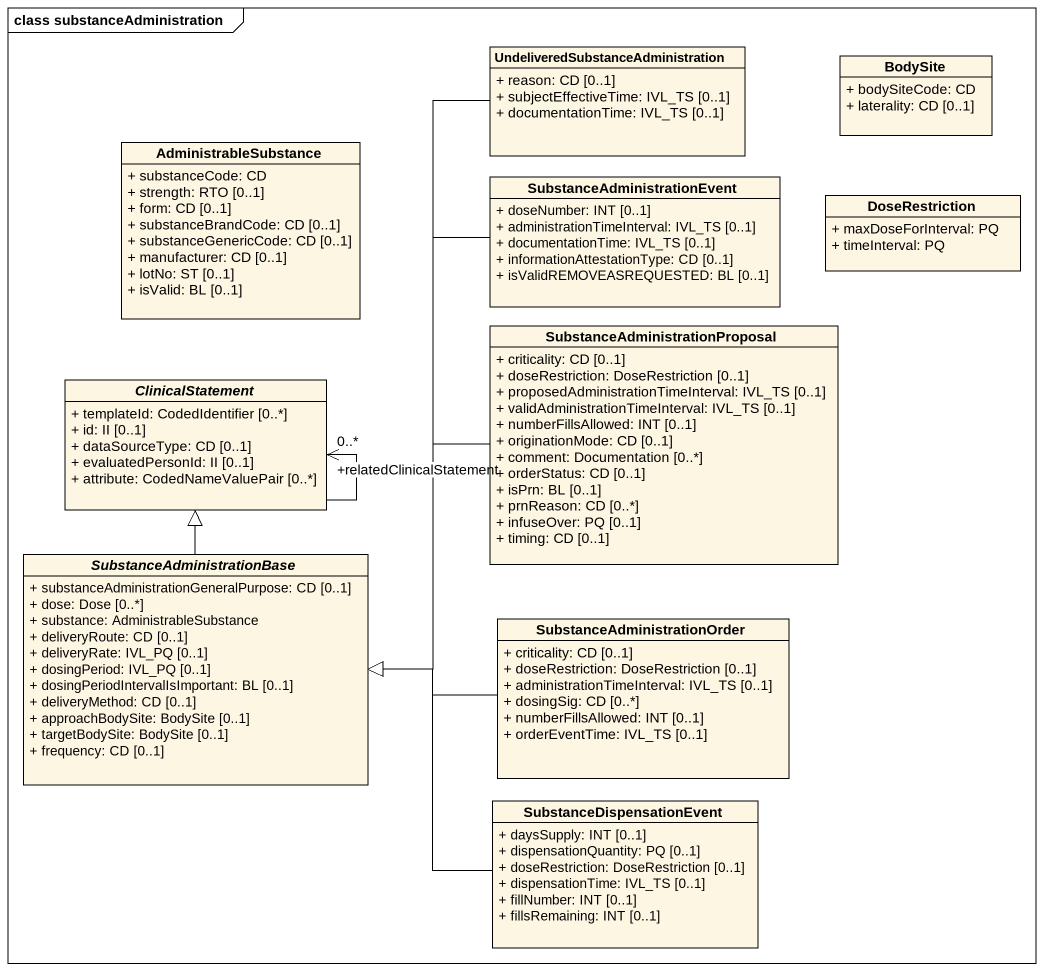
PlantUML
@startuml
mainframe class substanceAdministration
hide circle
hide empty members
skinparam classAttributeIconSize 0
class "UndeliveredSubstanceAdministration" as UndeliveredSubstanceAdminist {
  + reason: CD [0..1]
  + subjectEffectiveTime: IVL_TS [0..1]
  + documentationTime: IVL_TS [0..1]
}
class BodySite {
  + bodySiteCode: CD
  + laterality: CD [0..1]
}
class AdministrableSubstance {
  + substanceCode: CD
  + strength: RTO [0..1]
  + form: CD [0..1]
  + substanceBrandCode: CD [0..1]
  + substanceGenericCode: CD [0..1]
  + manufacturer: CD [0..1]
  + lotNo: ST [0..1]
  + isValid: BL [0..1]
}
class SubstanceAdministrationEvent {
  + doseNumber: INT [0..1]
  + administrationTimeInterval: IVL_TS [0..1]
  + documentationTime: IVL_TS [0..1]
  + informationAttestationType: CD [0..1]
  + isValidREMOVEASREQUESTED: BL [0..1]
}
class DoseRestriction {
  + maxDoseForInterval: PQ
  + timeInterval: PQ
}
class "SubstanceAdministrationProposal" as SubstanceAdministrationPropo {
  + criticality: CD [0..1]
  + doseRestriction: DoseRestriction [0..1]
  + proposedAdministrationTimeInterval: IVL_TS [0..1]
  + validAdministrationTimeInterval: IVL_TS [0..1]
  + numberFillsAllowed: INT [0..1]
  + originationMode: CD [0..1]
  + comment: Documentation [0..*]
  + orderStatus: CD [0..1]
  + isPrn: BL [0..1]
  + prnReason: CD [0..*]
  + infuseOver: PQ [0..1]
  + timing: CD [0..1]
}
abstract class ClinicalStatement {
  + templateId: CodedIdentifier [0..*]
  + id: II [0..1]
  + dataSourceType: CD [0..1]
  + evaluatedPersonId: II [0..1]
  + attribute: CodedNameValuePair [0..*]
}
abstract class SubstanceAdministrationBase {
  + substanceAdministrationGeneralPurpose: CD [0..1]
  + dose: Dose [0..*]
  + substance: AdministrableSubstance
  + deliveryRoute: CD [0..1]
  + deliveryRate: IVL_PQ [0..1]
  + dosingPeriod: IVL_PQ [0..1]
  + dosingPeriodIntervalIsImportant: BL [0..1]
  + deliveryMethod: CD [0..1]
  + approachBodySite: BodySite [0..1]
  + targetBodySite: BodySite [0..1]
  + frequency: CD [0..1]
}
class SubstanceAdministrationOrder {
  + criticality: CD [0..1]
  + doseRestriction: DoseRestriction [0..1]
  + administrationTimeInterval: IVL_TS [0..1]
  + dosingSig: CD [0..*]
  + numberFillsAllowed: INT [0..1]
  + orderEventTime: IVL_TS [0..1]
}
class SubstanceDispensationEvent {
  + daysSupply: INT [0..1]
  + dispensationQuantity: PQ [0..1]
  + doseRestriction: DoseRestriction [0..1]
  + dispensationTime: IVL_TS [0..1]
  + fillNumber: INT [0..1]
  + fillsRemaining: INT [0..1]
}
UndeliveredSubstanceAdminist --|> SubstanceAdministrationBase
SubstanceAdministrationEvent --|> SubstanceAdministrationBase
SubstanceAdministrationPropo -left-|> SubstanceAdministrationBase
ClinicalStatement --> "+relatedClinicalStatement\n0..*" ClinicalStatement
SubstanceAdministrationBase -up-|> ClinicalStatement
SubstanceAdministrationOrder -left-|> SubstanceAdministrationBase
SubstanceDispensationEvent -left-|> SubstanceAdministrationBase
@enduml
